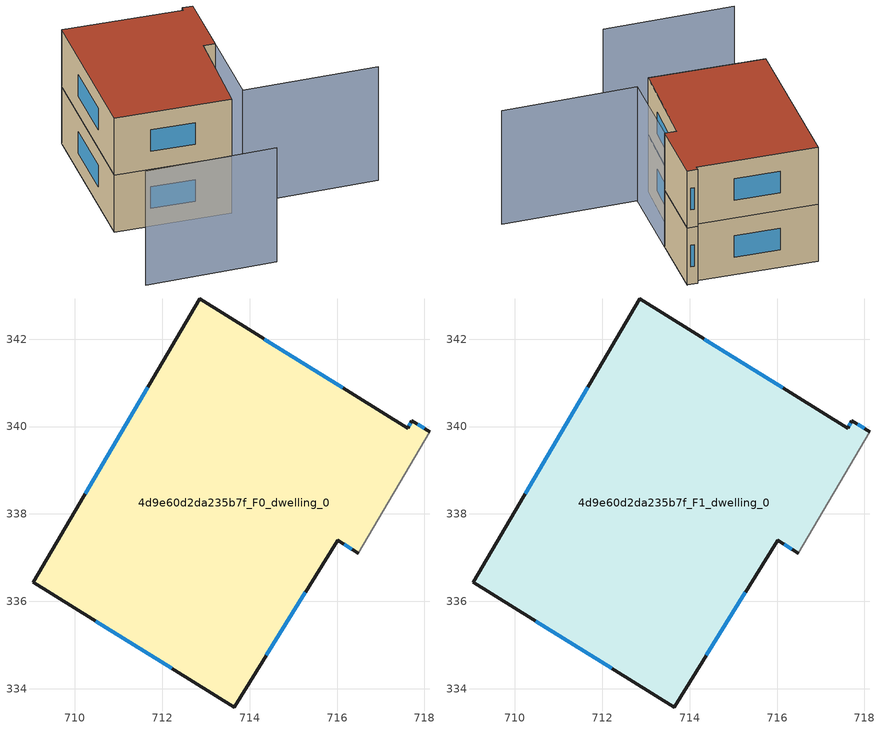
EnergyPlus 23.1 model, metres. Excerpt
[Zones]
4d9e60d2da235b7f_F0_dwelling_0
 floor ground (EU_floor_Construction): 717.71,340.13 718.12,339.88 716.49,337.1 716.02,337.4 713.65,333.58 709.05,336.44 712.86,342.92 717.61,339.96 z0
 wall outside (EU_wall_Construction): 718.12,339.88 717.71,340.13 717.61,339.96 712.86,342.92 709.05,336.44 713.65,333.58 716.02,337.4 716.49,337.1 z0:3
 wall adiabatic (EU_wall_Construction): 716.49,337.1 718.12,339.88 z0:3
 window (EU_Window_Construction): 717.68,340.08 717.64,340.02 / 718,339.96 717.84,340.05 / 716.16,337.3 716.34,337.19 / 714.38,334.77 715.28,336.21 / 710.48,335.55 712.21,334.47 / 711.67,340.9 710.23,338.46 / 716.13,340.88 714.34,342 z0.93:2.07
4d9e60d2da235b7f_F1_dwelling_0
 floor to 4d9e60d2da235b7f_F0_dwelling_0 (EU_floor_Construction): 717.71,340.13 718.12,339.88 716.49,337.1 716.02,337.4 713.65,333.58 709.05,336.44 712.86,342.92 717.61,339.96 z3
 wall outside (EU_wall_Construction): 718.12,339.88 717.71,340.13 717.61,339.96 712.86,342.92 709.05,336.44 713.65,333.58 716.02,337.4 716.49,337.1 z3:6
 wall adiabatic (EU_wall_Construction): 716.49,337.1 718.12,339.88 z3:6
 window (EU_Window_Construction): 717.68,340.08 717.64,340.02 / 718,339.96 717.84,340.05 / 716.16,337.3 716.34,337.19 / 714.38,334.77 715.28,336.21 / 710.48,335.55 712.21,334.47 / 711.67,340.9 710.23,338.46 / 716.13,340.88 714.34,342 z3.93:5.07
 roof outside (EU_roof_Construction): 716.49,337.1 718.12,339.88 717.71,340.13 717.61,339.96 712.86,342.92 709.05,336.44 713.65,333.58 716.02,337.4 z6
shading: 706.77,332.56 712.01,329.48 / 719.9,330.51 714.49,333.69 / 714.49,333.69 718.12,339.88 z0:6
[Building]
EU S2 Campaign: North Axis=0; Terrain=City; Solar Distribution=FullExterior
[Site:Location]
Montreal-Trudeau.Intl.AP: Latitude=45.4667; Longitude=-73.75; Time Zone=-5; Elevation=36
[SizingPeriod:WeatherFileDays]
AnnualSizingPeriod: Begin Month=1; Begin Day of Month=1; End Month=12; End Day of Month=31; Day of Week for Start Day=Monday; Use Weather File Daylight Saving Period=No; Use Weather File Rain and Snow Indicators=No
[MATERIAL]
EU_InternalMass_Material: Roughness=MediumRough; Thickness=0.1; Conductivity=1; Density=1800; Specific Heat=900; Thermal Absorptance=0.9; Solar Absorptance=0.7; Visible Absorptance=0.7
[MATERIAL:NOMASS] Roughness=MediumRough; Thermal Absorptance=0.9; Solar Absorptance=0.7; Visible Absorptance=0.7
Name | Thermal Resistance
EU_wall_NoMass; EU_floor_NoMass | 1.51479
EU_roof_NoMass | 2.84114
[WINDOWMATERIAL:SIMPLEGLAZINGSYSTEM]
EU_Window_SimpleGlazing: UFactor=3.53504; Solar Heat Gain Coefficient=0.8; Visible Transmittance=0.8
[CONSTRUCTION]
EU_wall_Construction: EU_wall_NoMass
EU_roof_Construction: EU_roof_NoMass
EU_floor_Construction: EU_floor_NoMass
EU_Window_Construction: EU_Window_SimpleGlazing
EU_InternalMass_Construction: EU_InternalMass_Material
[ZONE] Type=1; Multiplier=1; Ceiling Height=autocalculate; Floor Area=autocalculate; Part of Total Floor Area=Yes
Name | Volume
4d9e60d2da235b7f_F0_dwelling_0 | 129.141
4d9e60d2da235b7f_F1_dwelling_0 | 129.142
[INTERNALMASS] Construction=EU_InternalMass_Construction; Surface Area=43.0472
Name | Zone or ZoneList
4d9e60d2da235b7f_F0_dwelling_0_EU_InternalMass | 4d9e60d2da235b7f_F0_dwelling_0
4d9e60d2da235b7f_F1_dwelling_0_EU_InternalMass | 4d9e60d2da235b7f_F1_dwelling_0
[OTHEREQUIPMENT] Fuel Type=Electricity; Design Level Calculation Method=Watts/Area; Power per Zone Floor Area=1; Fraction Latent=0; Fraction Radiant=0; Fraction Lost=0; Carbon Dioxide Generation Rate=0; EndUse Subcategory=EU_Step8_InternalGains
Name | Zone or ZoneList or Space or SpaceList | Schedule
EU_Step8_InternalGain_4d9e60d2da235b7f_F0_dwelling_0_f000 | 4d9e60d2da235b7f_F0_dwelling_0 | EU_Step8_GainSchedule_4d9e60d2da235b7f_F0_dwelling_0_f000
EU_Step8_InternalGain_4d9e60d2da235b7f_F1_dwelling_0_f000 | 4d9e60d2da235b7f_F1_dwelling_0 | EU_Step8_GainSchedule_4d9e60d2da235b7f_F1_dwelling_0_f000
[ZONEVENTILATION:DESIGNFLOWRATE] Schedule=EU_AlwaysOn; Design Flow Rate Calculation Method=AirChanges/Hour; Air Changes per Hour=0.775154; Ventilation Type=Natural; Fan Pressure Rise=0; Fan Total Efficiency=1; Constant Term Coefficient=1; Temperature Term Coefficient=0; Velocity Term Coefficient=0; Velocity Squared Term Coefficient=0; Minimum Indoor Temperature=-100; Maximum Indoor Temperature=100; Delta Temperature=-100; Minimum Outdoor Temperature=-100; Maximum Outdoor Temperature=100; Maximum Wind Speed=40
Name | Zone or ZoneList or Space or SpaceList
EU_ConstantAir_4d9e60d2da235b7f_F0_dwelling_0 | 4d9e60d2da235b7f_F0_dwelling_0
EU_ConstantAir_4d9e60d2da235b7f_F1_dwelling_0 | 4d9e60d2da235b7f_F1_dwelling_0
[HVACTEMPLATE:THERMOSTAT] Constant Heating Setpoint=20; Constant Cooling Setpoint=50
EU_HeatOnly_4d9e60d2da235b7f_F0_dwelling_0; EU_HeatOnly_4d9e60d2da235b7f_F1_dwelling_0
[HVACTEMPLATE:ZONE:IDEALLOADSAIRSYSTEM] System Availability Schedule=EU_AlwaysOn; Maximum Heating Supply Air Temperature=50; Minimum Cooling Supply Air Temperature=13; Maximum Heating Supply Air Humidity Ratio=0.0156; Minimum Cooling Supply Air Humidity Ratio=0.0077; Heating Limit=NoLimit; Cooling Limit=NoLimit; Heating Availability Schedule=EU_AlwaysOn; Cooling Availability Schedule=EU_CoolingOff; Dehumidification Control Type=ConstantSensibleHeatRatio; Cooling Sensible Heat Ratio=0.7; Dehumidification Setpoint=60; Humidification Control Type=None; Humidification Setpoint=30; Outdoor Air Method=None; Outdoor Air Flow Rate per Person=0.00944; Outdoor Air Flow Rate per Zone Floor Area=0; Outdoor Air Flow Rate per Zone=0; Demand Controlled Ventilation Type=None; Outdoor Air Economizer Type=NoEconomizer; Heat Recovery Type=None; Sensible Heat Recovery Effectiveness=0.7; Latent Heat Recovery Effectiveness=0.65
Name | Template Thermostat
4d9e60d2da235b7f_F0_dwelling_0 | EU_HeatOnly_4d9e60d2da235b7f_F0_dwelling_0
4d9e60d2da235b7f_F1_dwelling_0 | EU_HeatOnly_4d9e60d2da235b7f_F1_dwelling_0
[SIZING:ZONE] Zone Cooling Design Supply Air Temperature Input Method=SupplyAirTemperature; Zone Cooling Design Supply Air Temperature=13; Zone Heating Design Supply Air Temperature Input Method=SupplyAirTemperature; Zone Heating Design Supply Air Temperature=50; Zone Cooling Design Supply Air Humidity Ratio=0.008; Zone Heating Design Supply Air Humidity Ratio=0.008; Cooling Design Air Flow Method=DesignDay; Cooling Design Air Flow Rate=0; Cooling Minimum Air Flow per Zone Floor Area=0.000762; Cooling Minimum Air Flow=0; Cooling Minimum Air Flow Fraction=0.2; Heating Design Air Flow Method=DesignDay; Heating Design Air Flow Rate=0; Heating Maximum Air Flow per Zone Floor Area=0.002032; Heating Maximum Air Flow=0.141576; Heating Maximum Air Flow Fraction=0.3; Account for Dedicated Outdoor Air System=No; Dedicated Outdoor Air System Control Strategy=NeutralSupplyAir; Dedicated Outdoor Air Low Setpoint Temperature for Design=autosize; Dedicated Outdoor Air High Setpoint Temperature for Design=autosize; Zone Load Sizing Method=Sensible Load Only No Latent Load; Zone Latent Cooling Design Supply Air Humidity Ratio Input Method=HumidityRatioDifference; Zone Cooling Design Supply Air Humidity Ratio Difference=0.005; Zone Latent Heating Design Supply Air Humidity Ratio Input Method=HumidityRatioDifference; Zone Humidification Design Supply Air Humidity Ratio Difference=0.005
4d9e60d2da235b7f_F0_dwelling_0; 4d9e60d2da235b7f_F1_dwelling_0
[SCHEDULE:CONSTANT]
Name | Hourly Value
EU_AlwaysOn | 1
EU_CoolingOff | 0
[SCHEDULE:FILE] Column Number=1; Rows to Skip at Top=0; Number of Hours of Data=8760; Column Separator=Comma; Interpolate to Timestep=No; Minutes per Item=60; Adjust Schedule for Daylight Savings=Yes
Name | File
EU_Step8_GainSchedule_4d9e60d2da235b7f_F0_dwelling_0_f000 | ../../schedules/4d9e60d2da235b7f/4d9e60d2da235b7f_F0_dwelling_0_f000_gain.csv
EU_Step8_GainSchedule_4d9e60d2da235b7f_F1_dwelling_0_f000 | ../../schedules/4d9e60d2da235b7f/4d9e60d2da235b7f_F1_dwelling_0_f000_gain.csv
